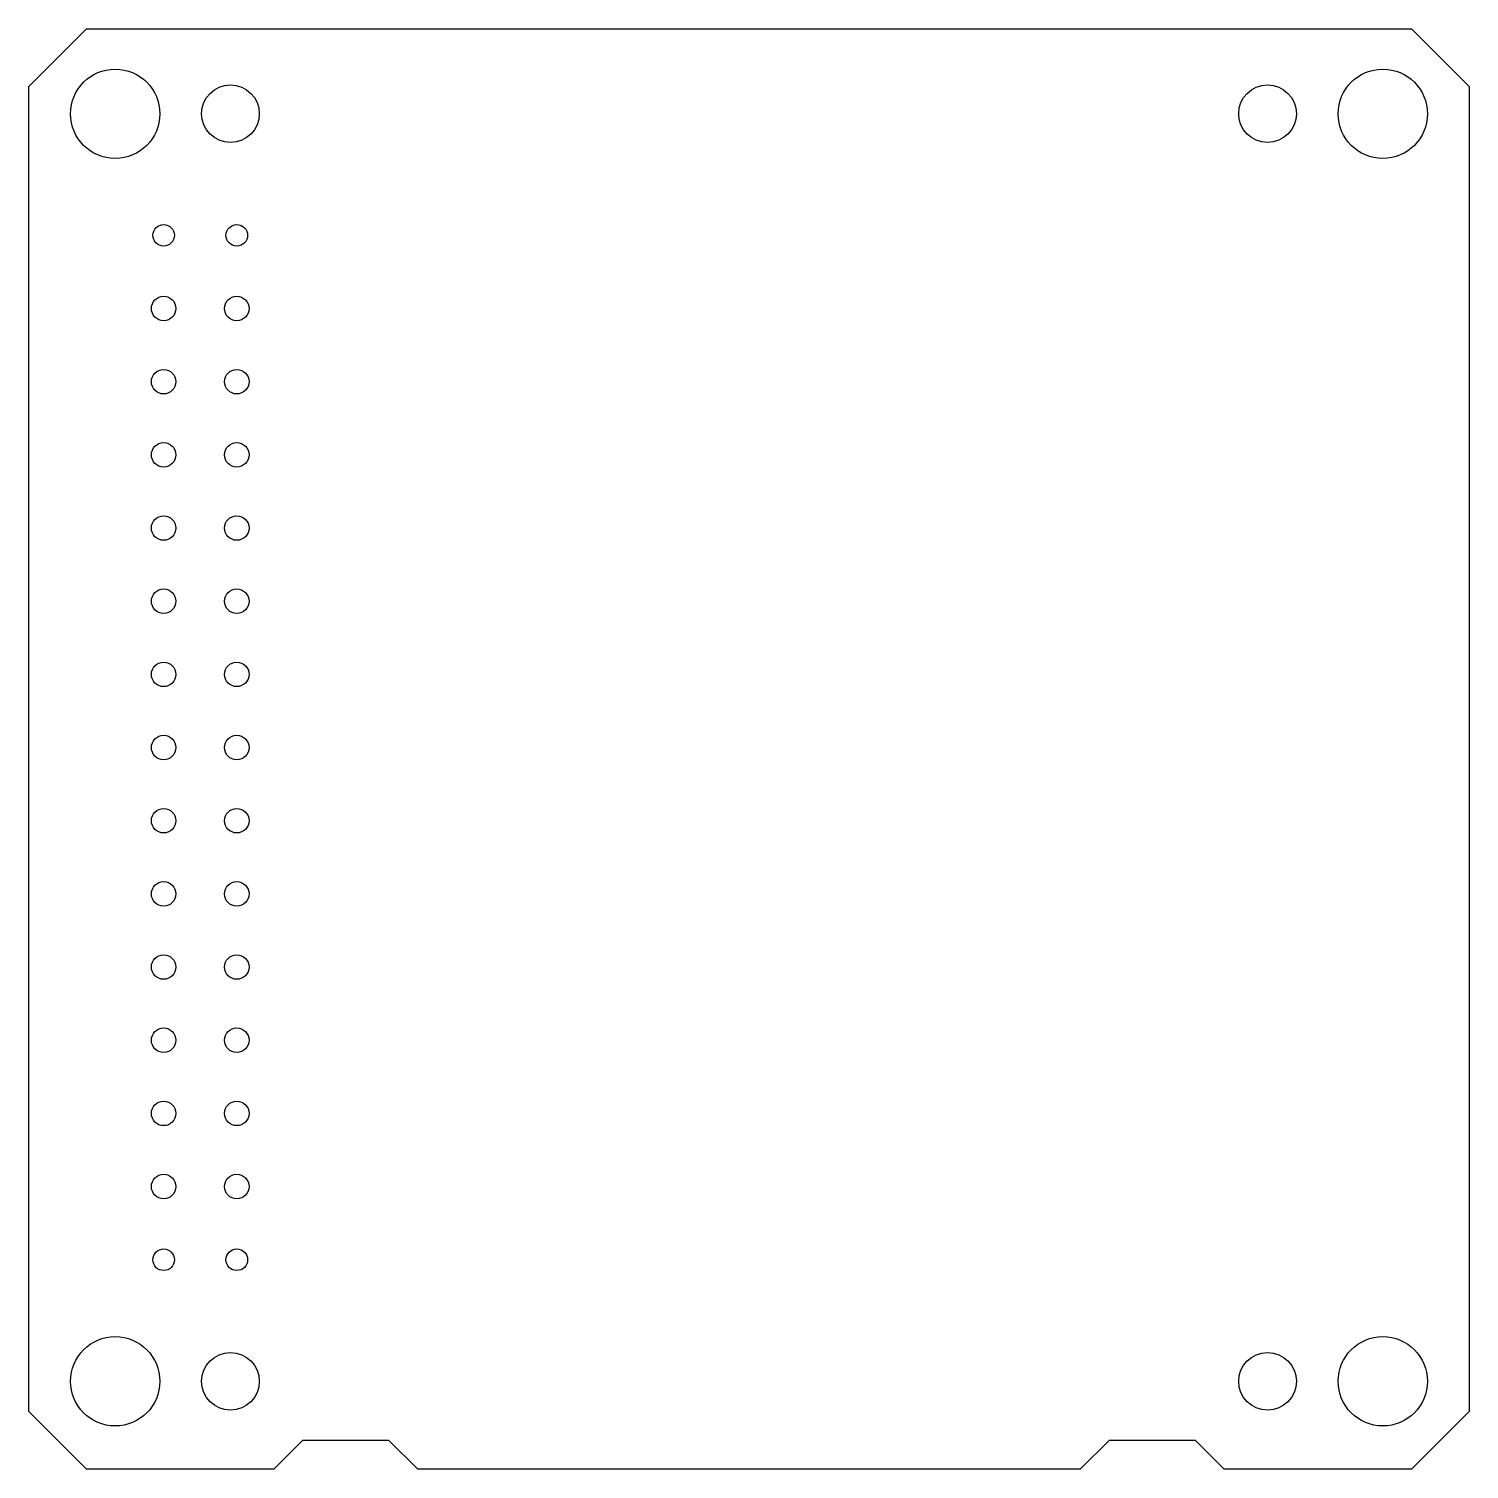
# Model space of a CAD drawing. Header units: millimetres. Extents: x -25 to 25, y -25 to 25.
import ezdxf

# ---------------------------------------------------------------- set-up
doc = ezdxf.new("R2010")
doc.units = ezdxf.units.MM
doc.layers.get('0').update_dxf_attribs({"linetype": 'CONTINUOUS'})

msp = doc.modelspace()

# ---------------------------------------------------------------- linework, layer by layer
msp.add_lwpolyline([(23, 25), (25, 23), (25, -23), (23, -25), (16.5, -25), (15.5, -24), (12.5, -24), (11.5, -25), (2.5, -25), (-8.25, -25), (-11.5, -25), (-12.5, -24), (-15.5, -24), (-16.5, -25), (-23, -25), (-25, -23), (-25, 23), (-23, 25)], close=True)
msp.add_lwpolyline([(23, 25), (25, 23), (25, -23), (23, -25), (16.5, -25), (15.5, -24), (12.5, -24), (11.5, -25), (2.5, -25), (-8.25, -25), (-11.5, -25), (-12.5, -24), (-15.5, -24), (-16.5, -25), (-23, -25), (-25, -23), (-25, 23), (-23, 25)], close=True)
for centre, radius in [((-22, 22.051), 1.55), ((-22, 22.051), 1.55), ((22, 22.051), 1.55), ((22, 22.051), 1.55), ((-18, 22.051), 1), ((-18, 22.051), 1), ((18, 22.051), 1), ((18, 22.051), 1), ((-20.32, 17.831), 0.375), ((-20.32, 17.831), 0.375), ((-17.78, 17.831), 0.375), ((-17.78, 17.831), 0.375), ((-20.32, 15.291), 0.425), ((-20.32, 15.291), 0.425), ((-17.78, 15.291), 0.425), ((-17.78, 15.291), 0.425), ((-20.32, 12.751), 0.425), ((-20.32, 12.751), 0.425), ((-17.78, 12.751), 0.425), ((-17.78, 12.751), 0.425), ((-20.32, 10.211), 0.425), ((-20.32, 10.211), 0.425), ((-17.78, 10.211), 0.425), ((-17.78, 10.211), 0.425), ((-20.32, 7.671), 0.425), ((-20.32, 7.671), 0.425), ((-17.78, 7.671), 0.425), ((-17.78, 7.671), 0.425), ((-20.32, 5.131), 0.425), ((-20.32, 5.131), 0.425), ((-17.78, 5.131), 0.425), ((-17.78, 5.131), 0.425), ((-20.32, 2.591), 0.425), ((-20.32, 2.591), 0.425), ((-17.78, 2.591), 0.425), ((-17.78, 2.591), 0.425), ((-20.32, 0.051), 0.425), ((-20.32, 0.051), 0.425), ((-17.78, 0.051), 0.425), ((-17.78, 0.051), 0.425), ((-20.32, -2.489), 0.425), ((-20.32, -2.489), 0.425), ((-17.78, -2.489), 0.425), ((-17.78, -2.489), 0.425), ((-20.32, -5.029), 0.425), ((-20.32, -5.029), 0.425), ((-17.78, -5.029), 0.425), ((-17.78, -5.029), 0.425), ((-20.32, -7.569), 0.425), ((-20.32, -7.569), 0.425), ((-17.78, -7.569), 0.425), ((-17.78, -7.569), 0.425), ((-20.32, -10.109), 0.425), ((-20.32, -10.109), 0.425), ((-17.78, -10.109), 0.425), ((-17.78, -10.109), 0.425), ((-20.32, -12.649), 0.425), ((-20.32, -12.649), 0.425), ((-17.78, -12.649), 0.425), ((-17.78, -12.649), 0.425), ((-20.32, -15.189), 0.425), ((-20.32, -15.189), 0.425), ((-17.78, -15.189), 0.425), ((-17.78, -15.189), 0.425), ((-20.32, -17.729), 0.375), ((-20.32, -17.729), 0.375), ((-17.78, -17.729), 0.375), ((-17.78, -17.729), 0.375), ((-22, -21.949), 1.55), ((-22, -21.949), 1.55), ((22, -21.949), 1.55), ((22, -21.949), 1.55), ((-18, -21.949), 1), ((-18, -21.949), 1), ((18, -21.949), 1), ((18, -21.949), 1)]:
    msp.add_circle(centre, radius)

doc.saveas('drawing.dxf')
